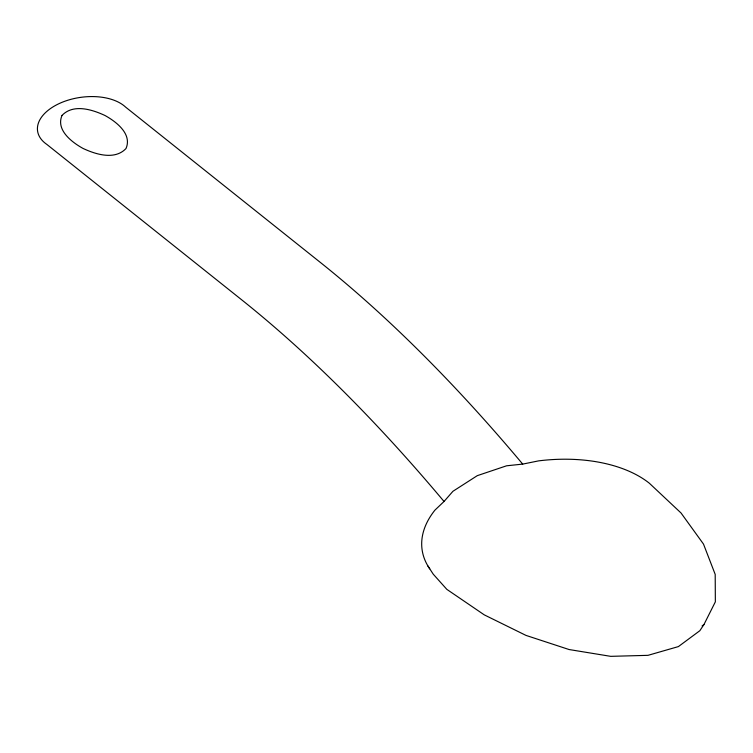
<?xml version="1.0" encoding="UTF-8"?>
<svg xmlns="http://www.w3.org/2000/svg" width="753" height="753" viewBox="0 0 753 753"><rect width="100%" height="100%" fill="white"/><g stroke="black" fill="none" stroke-linecap="round" stroke-linejoin="round"><path stroke-width="1.13" d="M427.939 566.03L433.239 574.172L446.83 589.354L484.264 614.862L525.961 635.391L569.089 649.538L610.721 656.343L647.994 655.336L678.397 646.592L699.838 630.713L703.942 624.566L715.35 601.845L715.199 574.398L703.5 544.09L681.041 513L649.359 483.238A124.791 71.93 -7.9 0 0 538.602 460.874L522.704 464.102L506.59 465.796L477.298 475.651L452.93 491.295L444.035 501.479L434.933 510.139A124.791 71.93 -7.9 0 0 429.737 568.826M702.088 625.941L703.942 624.566M444.035 501.479A1184.121 464.657 64.6 0 0 241.657 299.798L46.893 144.454A47.448 27.353 -7.9 0 1 58.696 103.801A47.448 27.353 -7.9 0 1 125.563 107.067L320.326 262.411A1184.121 464.657 64.6 0 1 522.704 464.102M62.028 115.416C55.675 129.987 71.846 142.27 83.065 148.454C95.885 154.44 114.757 160.351 126.005 148.529C132.359 133.959 116.188 121.675 104.968 115.491C92.148 109.505 73.276 103.594 62.028 115.416"/></g></svg>
